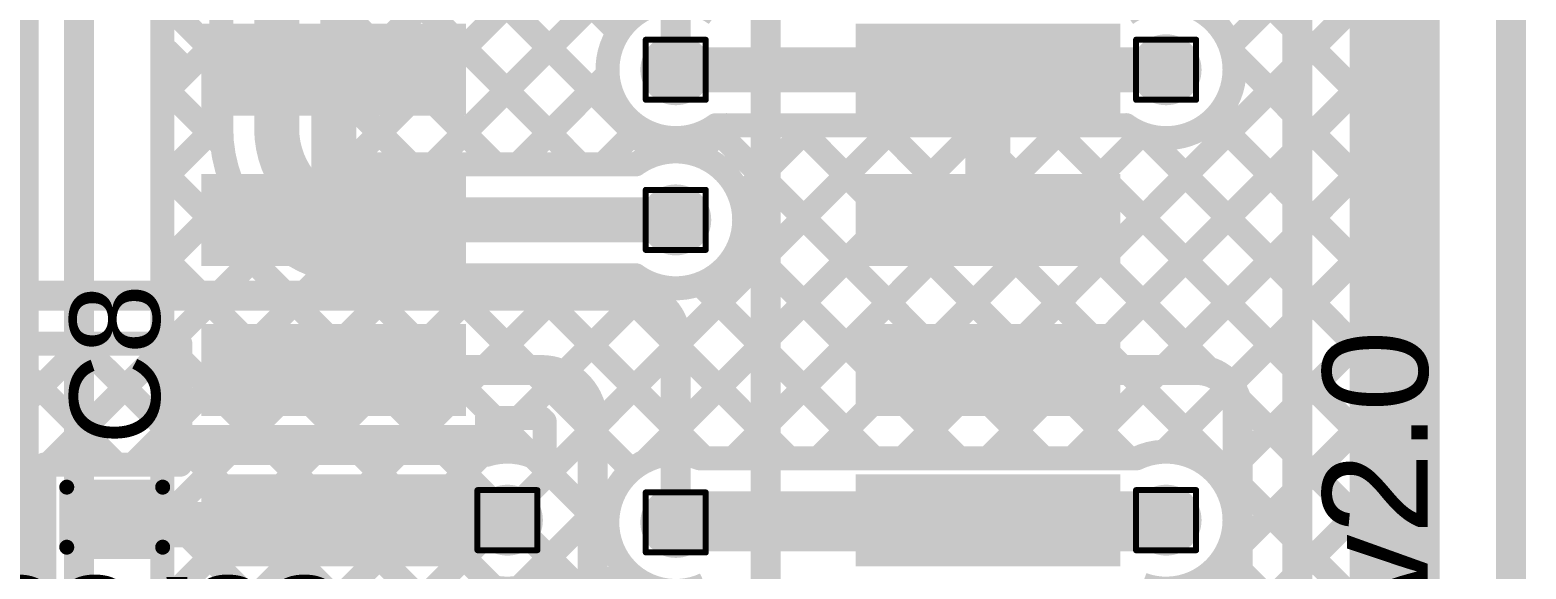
# Model space of a CAD drawing. Header units: inches. Extents: x -17 to 443, y -40 to 218.
# Drawn here: x 104.4 to 117.06, y 146.48 to 151.04 of the extents above; entities that cross this region are included whole.
import ezdxf

# ---------------------------------------------------------------- set-up
doc = ezdxf.new("R2010")
doc.units = ezdxf.units.IN
for name, color, linetype in [('Board Outline', 216, 'Continuous'), ('Bottom Layer', 5, 'Continuous'), ('Drill Drawing', 1, 'Continuous'), ('Fabrication', 76, 'Continuous'), ('Top Layer', 1, 'Continuous'), ('Top Overlay', 2, 'Continuous'), ('Top Paste', 8, 'Continuous'), ('Top Solder', 216, 'Continuous'), ('Via Holes', 16, 'Continuous')]:
    doc.layers.add(name, color=color, linetype=linetype)
doc.styles.add('Arial', font='', dxfattribs={"height": 0.2})
doc.styles.get('Arial').set_extended_font_data('Arial')

# ---------------------------------------------------------------- blocks, each defined once
blk = doc.blocks.new('14_SO_27')
at = {"layer": 'Top Layer'}
for points in [[(-1.75, 4.097), (-1.75, 3.523), (-3.788, 3.523), (-3.788, 4.097)], [(3.788, 4.097), (3.788, 3.523), (1.75, 3.523), (1.75, 4.097)], [(-1.75, 2.827), (-1.75, 2.253), (-3.788, 2.253), (-3.788, 2.827)], [(3.788, 2.827), (3.788, 2.253), (1.75, 2.253), (1.75, 2.827)], [(-1.75, 1.557), (-1.75, 0.983), (-3.788, 0.983), (-3.788, 1.557)], [(3.788, 1.557), (3.788, 0.983), (1.75, 0.983), (1.75, 1.557)], [(-1.75, 0.287), (-1.75, -0.287), (-3.788, -0.287), (-3.788, 0.287)], [(3.788, 0.287), (3.788, -0.287), (1.75, -0.287), (1.75, 0.287)], [(-1.75, -0.983), (-1.75, -1.557), (-3.788, -1.557), (-3.788, -0.983)], [(3.788, -0.983), (3.788, -1.557), (1.75, -1.557), (1.75, -0.983)], [(-1.75, -2.253), (-1.75, -2.827), (-3.788, -2.827), (-3.788, -2.253)], [(3.788, -2.253), (3.788, -2.827), (1.75, -2.827), (1.75, -2.253)], [(-1.75, -3.523), (-1.75, -4.097), (-3.788, -4.097), (-3.788, -3.523)], [(3.788, -3.523), (3.788, -4.097), (1.75, -4.097), (1.75, -3.523)]]:
    blk.add_hatch(color=1, dxfattribs=at).paths.add_polyline_path(points)
at = {"layer": 'Top Paste'}
for points in [[(-1.75, 4.097), (-1.75, 3.523), (-3.788, 3.523), (-3.788, 4.097)], [(3.788, 4.097), (3.788, 3.523), (1.75, 3.523), (1.75, 4.097)], [(-1.75, 2.827), (-1.75, 2.253), (-3.788, 2.253), (-3.788, 2.827)], [(3.788, 2.827), (3.788, 2.253), (1.75, 2.253), (1.75, 2.827)], [(-1.75, 1.557), (-1.75, 0.983), (-3.788, 0.983), (-3.788, 1.557)], [(3.788, 1.557), (3.788, 0.983), (1.75, 0.983), (1.75, 1.557)], [(-1.75, 0.287), (-1.75, -0.287), (-3.788, -0.287), (-3.788, 0.287)], [(3.788, 0.287), (3.788, -0.287), (1.75, -0.287), (1.75, 0.287)], [(-1.75, -0.983), (-1.75, -1.557), (-3.788, -1.557), (-3.788, -0.983)], [(3.788, -0.983), (3.788, -1.557), (1.75, -1.557), (1.75, -0.983)], [(-1.75, -2.253), (-1.75, -2.827), (-3.788, -2.827), (-3.788, -2.253)], [(3.788, -2.253), (3.788, -2.827), (1.75, -2.827), (1.75, -2.253)], [(-1.75, -3.523), (-1.75, -4.097), (-3.788, -4.097), (-3.788, -3.523)], [(3.788, -3.523), (3.788, -4.097), (1.75, -4.097), (1.75, -3.523)]]:
    blk.add_hatch(color=8, dxfattribs=at).paths.add_polyline_path(points)
at = {"layer": 'Top Solder'}
for points in [[(-1.649, 4.199), (-1.649, 3.421), (-3.89, 3.421), (-3.89, 4.199)], [(3.89, 4.199), (3.89, 3.421), (1.649, 3.421), (1.649, 4.199)], [(-1.649, 2.929), (-1.649, 2.151), (-3.89, 2.151), (-3.89, 2.929)], [(3.89, 2.929), (3.89, 2.151), (1.649, 2.151), (1.649, 2.929)], [(-1.649, 1.659), (-1.649, 0.881), (-3.89, 0.881), (-3.89, 1.659)], [(3.89, 1.659), (3.89, 0.881), (1.649, 0.881), (1.649, 1.659)], [(-1.649, 0.389), (-1.649, -0.389), (-3.89, -0.389), (-3.89, 0.389)], [(3.89, 0.389), (3.89, -0.389), (1.649, -0.389), (1.649, 0.389)], [(-1.649, -0.881), (-1.649, -1.659), (-3.89, -1.659), (-3.89, -0.881)], [(3.89, -0.881), (3.89, -1.659), (1.649, -1.659), (1.649, -0.881)], [(-1.649, -2.151), (-1.649, -2.929), (-3.89, -2.929), (-3.89, -2.151)], [(3.89, -2.151), (3.89, -2.929), (1.649, -2.929), (1.649, -2.151)], [(-1.649, -3.421), (-1.649, -4.199), (-3.89, -4.199), (-3.89, -3.421)], [(3.89, -3.421), (3.89, -4.199), (1.649, -4.199), (1.649, -3.421)]]:
    blk.add_hatch(color=216, dxfattribs=at).paths.add_polyline_path(points)
at = {"layer": 'Top Overlay'}
for points in [[(-1.521, 4.401, 0.152, 0.152, 0), (1.521, 4.401, 0.152, 0.152, 0)], [(-4.166, 3.962, 0.2, 0.2, 0), (-4.039, 3.835, 0.2, 0.2, 0)], [(-4.166, 3.708, 0.2, 0.2, 0), (-4.166, 3.962, 0.2, 0.2, 0)], [(-4.166, 3.708, 0.2, 0.2, 0), (-4.039, 3.835, 0.2, 0.2, 0)], [(-1.521, -4.401, 0.152, 0.152, 0), (1.521, -4.401, 0.152, 0.152, 0)]]:
    blk.add_lwpolyline(points, format="xyseb", dxfattribs=at)
for points in [[(-1.559, 4.401, 0.0762, 0.0762, 1), (-1.483, 4.401, 0.0762, 0.0762, 1)], [(1.483, 4.401, 0.0762, 0.0762, 1), (1.56, 4.401, 0.0762, 0.0762, 1)], [(-4.216, 3.962, 0.1, 0.1, 1), (-4.116, 3.962, 0.1, 0.1, 1)], [(-4.216, 3.962, 0.1, 0.1, 1), (-4.116, 3.962, 0.1, 0.1, 1)], [(-4.089, 3.835, 0.1, 0.1, 1), (-3.989, 3.835, 0.1, 0.1, 1)], [(-4.089, 3.835, 0.1, 0.1, 1), (-3.989, 3.835, 0.1, 0.1, 1)], [(-4.216, 3.708, 0.1, 0.1, 1), (-4.116, 3.708, 0.1, 0.1, 1)], [(-4.216, 3.708, 0.1, 0.1, 1), (-4.116, 3.708, 0.1, 0.1, 1)], [(-1.559, -4.401, 0.0762, 0.0762, 1), (-1.483, -4.401, 0.0762, 0.0762, 1)], [(1.483, -4.401, 0.0762, 0.0762, 1), (1.56, -4.401, 0.0762, 0.0762, 1)]]:
    blk.add_lwpolyline(points, format="xyseb", close=True, dxfattribs=at)
blk = doc.blocks.new('C___0402_256')
at = {"layer": 'Top Layer'}
for points in [[(-0.699, -0.318), (-0.699, 0.317), (-0.241, 0.317), (-0.241, -0.318)], [(0.241, -0.318), (0.241, 0.317), (0.699, 0.317), (0.699, -0.318)]]:
    blk.add_hatch(color=1, dxfattribs=at).paths.add_polyline_path(points)
at = {"layer": 'Top Paste'}
for points in [[(-0.699, -0.318), (-0.699, 0.317), (-0.241, 0.317), (-0.241, -0.318)], [(0.241, -0.318), (0.241, 0.317), (0.699, 0.317), (0.699, -0.318)]]:
    blk.add_hatch(color=8, dxfattribs=at).paths.add_polyline_path(points)
at = {"layer": 'Top Solder'}
for points in [[(-0.758, -0.377), (-0.758, 0.377), (-0.181, 0.377), (-0.181, -0.377)], [(0.181, -0.377), (0.181, 0.377), (0.758, 0.377), (0.758, -0.377)]]:
    blk.add_hatch(color=216, dxfattribs=at).paths.add_polyline_path(points)
at = {"layer": 'Top Overlay'}
for points in [[(-0.279, 0.406, 0.127, 0.127, 0), (-0.787, 0.406, 0.127, 0.127, 0)], [(-0.787, -0.406, 0.127, 0.127, 0), (-0.787, 0.406, 0.127, 0.127, 0)], [(0.787, 0.406, 0.127, 0.127, 0), (0.279, 0.406, 0.127, 0.127, 0)], [(0.787, -0.406, 0.127, 0.127, 0), (0.787, 0.406, 0.127, 0.127, 0)], [(-0.279, -0.406, 0.127, 0.127, 0), (-0.787, -0.406, 0.127, 0.127, 0)], [(0.279, -0.406, 0.127, 0.127, 0), (0.787, -0.406, 0.127, 0.127, 0)]]:
    blk.add_lwpolyline(points, format="xyseb", dxfattribs=at)
for points in [[(-0.819, 0.406, 0.0635, 0.0635, 1), (-0.756, 0.406, 0.0635, 0.0635, 1)], [(-0.819, 0.406, 0.0635, 0.0635, 1), (-0.756, 0.406, 0.0635, 0.0635, 1)], [(-0.311, 0.406, 0.0635, 0.0635, 1), (-0.248, 0.406, 0.0635, 0.0635, 1)], [(0.248, 0.406, 0.0635, 0.0635, 1), (0.311, 0.406, 0.0635, 0.0635, 1)], [(0.756, 0.406, 0.0635, 0.0635, 1), (0.819, 0.406, 0.0635, 0.0635, 1)], [(0.756, 0.406, 0.0635, 0.0635, 1), (0.819, 0.406, 0.0635, 0.0635, 1)], [(-0.819, -0.406, 0.0635, 0.0635, 1), (-0.756, -0.406, 0.0635, 0.0635, 1)], [(-0.819, -0.406, 0.0635, 0.0635, 1), (-0.756, -0.406, 0.0635, 0.0635, 1)], [(-0.311, -0.406, 0.0635, 0.0635, 1), (-0.248, -0.406, 0.0635, 0.0635, 1)], [(0.248, -0.406, 0.0635, 0.0635, 1), (0.311, -0.406, 0.0635, 0.0635, 1)], [(0.756, -0.406, 0.0635, 0.0635, 1), (0.819, -0.406, 0.0635, 0.0635, 1)], [(0.756, -0.406, 0.0635, 0.0635, 1), (0.819, -0.406, 0.0635, 0.0635, 1)]]:
    blk.add_lwpolyline(points, format="xyseb", close=True, dxfattribs=at)

msp = doc.modelspace()

# ---------------------------------------------------------------- hatches: boundary and pattern name
at = {"layer": 'Bottom Layer'}
h = msp.add_hatch(color=5, dxfattribs=at)
edge = h.paths.add_edge_path()
edge.add_arc((109.865, 150.699), 0.3, 0, 360)
h = msp.add_hatch(color=5, dxfattribs=at)
edge = h.paths.add_edge_path()
edge.add_arc((114.016, 150.699), 0.3, 0, 360)
h = msp.add_hatch(color=5, dxfattribs=at)
edge = h.paths.add_edge_path()
edge.add_arc((109.865, 149.429), 0.3, 0, 360)
h = msp.add_hatch(color=5, dxfattribs=at)
edge = h.paths.add_edge_path()
edge.add_arc((108.44, 146.889), 0.3, 0, 360)
h = msp.add_hatch(color=5, dxfattribs=at)
edge = h.paths.add_edge_path()
edge.add_arc((114.016, 146.889), 0.3, 0, 360)
h = msp.add_hatch(color=5, dxfattribs=at)
edge = h.paths.add_edge_path()
edge.add_arc((109.865, 146.87), 0.3, 0, 360)
at = {"layer": 'Top Layer'}
h = msp.add_hatch(color=1, dxfattribs=at)
edge = h.paths.add_edge_path()
edge.add_arc((109.865, 150.699), 0.3, 0, 360)
h = msp.add_hatch(color=1, dxfattribs=at)
edge = h.paths.add_edge_path()
edge.add_arc((114.016, 150.699), 0.3, 0, 360)
h = msp.add_hatch(color=1, dxfattribs=at)
edge = h.paths.add_edge_path()
edge.add_arc((109.865, 149.429), 0.3, 0, 360)
h = msp.add_hatch(color=1, dxfattribs=at)
edge = h.paths.add_edge_path()
edge.add_arc((108.44, 146.889), 0.3, 0, 360)
h = msp.add_hatch(color=1, dxfattribs=at)
edge = h.paths.add_edge_path()
edge.add_arc((114.016, 146.889), 0.3, 0, 360)
h = msp.add_hatch(color=1, dxfattribs=at)
edge = h.paths.add_edge_path()
edge.add_arc((109.865, 146.87), 0.3, 0, 360)
at = {"layer": 'Via Holes'}
h = msp.add_hatch(color=7, dxfattribs=at)
edge = h.paths.add_edge_path()
edge.add_arc((109.865, 150.699), 0.15, 0, 360)
h = msp.add_hatch(color=7, dxfattribs=at)
edge = h.paths.add_edge_path()
edge.add_arc((114.016, 150.699), 0.15, 0, 360)
h = msp.add_hatch(color=7, dxfattribs=at)
edge = h.paths.add_edge_path()
edge.add_arc((109.865, 149.429), 0.15, 0, 360)
h = msp.add_hatch(color=7, dxfattribs=at)
edge = h.paths.add_edge_path()
edge.add_arc((108.44, 146.889), 0.15, 0, 360)
h = msp.add_hatch(color=7, dxfattribs=at)
edge = h.paths.add_edge_path()
edge.add_arc((109.865, 146.87), 0.15, 0, 360)
h = msp.add_hatch(color=7, dxfattribs=at)
edge = h.paths.add_edge_path()
edge.add_arc((114.016, 146.889), 0.15, 0, 360)

# ---------------------------------------------------------------- linework, layer by layer
at = {"layer": 'Board Outline'}
msp.add_lwpolyline([(116.936, 139.403, 0.127, 0.127, 0), (116.936, 159.316, 0.127, 0.127, 0)], format="xyseb", dxfattribs=at)
at = {"layer": 'Bottom Layer'}
for points in [[(101.352, 165.508, 0.203, 0.203, 0), (116.192, 150.667, 0.203, 0.203, 0)], [(100.755, 165.386, 0.203, 0.203, 0), (116.192, 149.949, 0.203, 0.203, 0)], [(106.956, 150.484, 0.203, 0.203, 0), (116.157, 159.684, 0.203, 0.203, 0)], [(116.192, 159.316, 0.203, 0.203, 0), (116.192, 139.385, 0.203, 0.203, 0)], [(116.192, 159.316, 0.203, 0.203, 0), (116.192, 139.385, 0.203, 0.203, 0)], [(105.519, 159.054, 0.203, 0.203, 0), (105.519, 139.272, 0.203, 0.203, 0)], [(107.123, 149.932, 0.203, 0.203, 0), (116.192, 159.001, 0.203, 0.203, 0)], [(104.344, 139.564, 0.254, 0.254, 0), (104.344, 158.761, 0.254, 0.254, 0)], [(104.812, 139.665, 0.254, 0.254, 0), (104.812, 158.66, 0.254, 0.254, 0)], [(107.809, 149.899, 0.203, 0.203, 0), (116.192, 158.283, 0.203, 0.203, 0)], [(106.486, 150.202, 0.381, 0.381, 0), (106.486, 153.392, 0.381, 0.381, 0)], [(107.063, 153.331, 0.203, 0.203, 0), (109.379, 151.015, 0.203, 0.203, 0)], [(106.017, 150.202, 0.203, 0.203, 0), (106.017, 153.053, 0.203, 0.203, 0)], [(106.956, 150.202, 0.203, 0.203, 0), (106.956, 153.053, 0.203, 0.203, 0)], [(106.956, 152.719, 0.203, 0.203, 0), (109.693, 149.983, 0.203, 0.203, 0)], [(114.559, 150.902, 0.203, 0.203, 0), (116.192, 152.535, 0.203, 0.203, 0)], [(106.956, 152, 0.203, 0.203, 0), (109.057, 149.899, 0.203, 0.203, 0)], [(111.788, 147.413, 0.203, 0.203, 0), (116.192, 151.817, 0.203, 0.203, 0)], [(105.519, 151.283, 0.203, 0.203, 0), (106.017, 150.785, 0.203, 0.203, 0)], [(106.956, 151.282, 0.203, 0.203, 0), (108.339, 149.899, 0.203, 0.203, 0)], [(110.204, 150.23, 0.203, 0.203, -1.954384), (110.204, 151.169, 0.203, 0.203, 0)], [(113.677, 151.169, 0.203, 0.203, -0.611631), (114.595, 150.699, 0.203, 0.203, 0)], [(112.507, 147.413, 0.203, 0.203, 0), (116.192, 151.099, 0.203, 0.203, 0)], [(105.519, 150.483, 0.203, 0.203, 0), (106.017, 150.981, 0.203, 0.203, 0)], [(109.865, 150.699, 0.381, 0.381, 0), (114.016, 150.699, 0.381, 0.381, 0)], [(114.577, 150.846, 0.203, 0.203, 0), (116.192, 149.231, 0.203, 0.203, 0)], [(108.527, 149.899, 0.203, 0.203, 0), (109.287, 150.659, 0.203, 0.203, 0)], [(114.595, 150.699, 0.203, 0.203, -0.611631), (113.677, 150.23, 0.203, 0.203, 0)], [(105.519, 150.564, 0.203, 0.203, 0), (106.025, 150.058, 0.203, 0.203, 0)], [(106.956, 150.564, 0.203, 0.203, 0), (107.621, 149.899, 0.203, 0.203, 0)], [(113.225, 147.413, 0.203, 0.203, 0), (116.192, 150.38, 0.203, 0.203, 0)], [(105.519, 149.765, 0.203, 0.203, 0), (106.017, 150.263, 0.203, 0.203, 0)], [(107.259, 149.429, 0.381, 0.381, -0.414214), (106.486, 150.202, 0.381, 0.381, 0)], [(114.42, 150.284, 0.203, 0.203, 0), (116.192, 148.512, 0.203, 0.203, 0)], [(105.519, 144.017, 0.203, 0.203, 0), (111.731, 150.23, 0.203, 0.203, 0)], [(107.259, 148.96, 0.203, 0.203, -0.414214), (106.017, 150.202, 0.203, 0.203, 0)], [(107.259, 149.899, 0.203, 0.203, -0.414214), (106.956, 150.202, 0.203, 0.203, 0)], [(109.246, 149.899, 0.203, 0.203, 0), (109.556, 150.209, 0.203, 0.203, 0)], [(109.61, 147.39, 0.203, 0.203, 0), (112.449, 150.23, 0.203, 0.203, 0)], [(110.045, 149.98, 0.203, 0.203, 0), (110.294, 150.23, 0.203, 0.203, 0)], [(110.18, 150.213, 0.203, 0.203, 0), (112.981, 147.413, 0.203, 0.203, 0)], [(110.204, 150.23, 0.203, 0.203, 0), (113.677, 150.23, 0.203, 0.203, 0)], [(110.351, 147.413, 0.203, 0.203, 0), (113.168, 150.23, 0.203, 0.203, 0)], [(110.41, 149.627, 0.203, 0.203, 0), (111.013, 150.23, 0.203, 0.203, 0)], [(110.882, 150.23, 0.203, 0.203, 0), (113.699, 147.413, 0.203, 0.203, 0)], [(111.07, 147.413, 0.203, 0.203, 0), (113.813, 150.157, 0.203, 0.203, 0)], [(111.601, 150.23, 0.203, 0.203, 0), (116.192, 145.638, 0.203, 0.203, 0)], [(112.319, 150.23, 0.203, 0.203, 0), (116.192, 146.357, 0.203, 0.203, 0)], [(113.038, 150.23, 0.203, 0.203, 0), (116.192, 147.075, 0.203, 0.203, 0)], [(113.838, 150.148, 0.203, 0.203, 0), (116.192, 147.794, 0.203, 0.203, 0)], [(109.526, 149.899, 0.203, 0.203, -0.611631), (110.444, 149.429, 0.203, 0.203, 0)], [(107.259, 149.899, 0.203, 0.203, 0), (109.526, 149.899, 0.203, 0.203, 0)], [(105.519, 149.846, 0.203, 0.203, 0), (109.275, 146.089, 0.203, 0.203, 0)], [(105.519, 149.046, 0.203, 0.203, 0), (106.138, 149.666, 0.203, 0.203, 0)], [(113.999, 147.469, 0.203, 0.203, 0), (116.192, 149.662, 0.203, 0.203, 0)], [(107.259, 149.429, 0.381, 0.381, 0), (109.865, 149.429, 0.381, 0.381, 0)], [(110.444, 149.429, 0.203, 0.203, -0.611631), (109.526, 148.96, 0.203, 0.203, 0)], [(105.519, 148.328, 0.203, 0.203, 0), (106.45, 149.259, 0.203, 0.203, 0)], [(110.418, 149.257, 0.203, 0.203, 0), (112.262, 147.413, 0.203, 0.203, 0)], [(105.519, 149.128, 0.203, 0.203, 0), (108.448, 146.198, 0.203, 0.203, 0)], [(105.519, 147.609, 0.203, 0.203, 0), (106.917, 149.008, 0.203, 0.203, 0)], [(105.519, 145.454, 0.203, 0.203, 0), (109.024, 148.96, 0.203, 0.203, 0)], [(105.519, 146.173, 0.203, 0.203, 0), (108.306, 148.96, 0.203, 0.203, 0)], [(105.519, 146.891, 0.203, 0.203, 0), (107.587, 148.96, 0.203, 0.203, 0)], [(105.519, 144.736, 0.203, 0.203, 0), (109.668, 148.885, 0.203, 0.203, 0)], [(107.115, 148.968, 0.203, 0.203, 0), (109.29, 146.793, 0.203, 0.203, 0)], [(107.259, 148.96, 0.203, 0.203, 0), (109.526, 148.96, 0.203, 0.203, 0)], [(107.842, 148.96, 0.203, 0.203, 0), (109.49, 147.312, 0.203, 0.203, 0)], [(108.56, 148.96, 0.203, 0.203, 0), (110.107, 147.413, 0.203, 0.203, 0)], [(109.279, 148.96, 0.203, 0.203, 0), (110.825, 147.413, 0.203, 0.203, 0)], [(110.069, 148.887, 0.203, 0.203, 0), (111.544, 147.413, 0.203, 0.203, 0)], [(114.482, 147.233, 0.203, 0.203, 0), (116.192, 148.943, 0.203, 0.203, 0)], [(105.519, 148.409, 0.203, 0.203, 0), (107.992, 145.936, 0.203, 0.203, 0)], [(109.009, 141.042, 0.203, 0.203, 0), (116.192, 148.225, 0.203, 0.203, 0)], [(105.519, 147.691, 0.203, 0.203, 0), (115.261, 137.949, 0.203, 0.203, 0)], [(109.466, 140.781, 0.203, 0.203, 0), (116.192, 147.506, 0.203, 0.203, 0)], [(113.768, 147.413, 0.203, 0.203, -0.550618), (114.595, 146.889, 0.203, 0.203, 0)], [(110.113, 146.346, 0.203, 0.203, -1.506724), (110.066, 147.413, 0.203, 0.203, 0)], [(110.066, 147.413, 0.203, 0.203, 0), (113.768, 147.413, 0.203, 0.203, 0)], [(108.415, 146.195, 0.203, 0.203, 0), (109.344, 147.124, 0.203, 0.203, 0)], [(105.519, 146.972, 0.203, 0.203, 0), (114.678, 137.813, 0.203, 0.203, 0)], [(109.874, 146.88, 0.508, 0.508, 0), (114.006, 146.88, 0.508, 0.508, 0)], [(109.865, 146.87, 0.305, 0.305, 0), (109.874, 146.88, 0.305, 0.305, 0)], [(114.595, 146.889, 0.203, 0.203, -0.522569), (113.814, 146.346, 0.203, 0.203, 0)], [(114.006, 146.88, 0.305, 0.305, 0), (114.016, 146.889, 0.305, 0.305, 0)], [(110.185, 140.781, 0.203, 0.203, 0), (116.192, 146.788, 0.203, 0.203, 0)], [(114.516, 146.596, 0.203, 0.203, 0), (116.192, 144.92, 0.203, 0.203, 0)], [(109.028, 146.089, 0.203, 0.203, 0), (109.428, 146.489, 0.203, 0.203, 0)]]:
    msp.add_lwpolyline(points, format="xyseb", dxfattribs=at)
for points in [[(109.328, 151.015, 0.102, 0.102, 1), (109.43, 151.015, 0.102, 0.102, 1)], [(116.141, 151.099, 0.102, 0.102, 1), (116.243, 151.099, 0.102, 0.102, 1)], [(105.966, 150.981, 0.102, 0.102, 1), (106.067, 150.981, 0.102, 0.102, 1)], [(114.508, 150.902, 0.102, 0.102, 1), (114.61, 150.902, 0.102, 0.102, 1)], [(105.966, 150.785, 0.102, 0.102, 1), (106.067, 150.785, 0.102, 0.102, 1)], [(109.769, 150.699, 0.191, 0.191, 1), (109.96, 150.699, 0.191, 0.191, 1)], [(113.921, 150.699, 0.191, 0.191, 1), (114.111, 150.699, 0.191, 0.191, 1)], [(114.526, 150.846, 0.102, 0.102, 1), (114.627, 150.846, 0.102, 0.102, 1)], [(109.236, 150.659, 0.102, 0.102, 1), (109.338, 150.659, 0.102, 0.102, 1)], [(114.545, 150.699, 0.102, 0.102, 1), (114.646, 150.699, 0.102, 0.102, 1)], [(114.545, 150.699, 0.102, 0.102, 1), (114.646, 150.699, 0.102, 0.102, 1)], [(116.141, 150.667, 0.102, 0.102, 1), (116.243, 150.667, 0.102, 0.102, 1)], [(105.468, 150.564, 0.102, 0.102, 1), (105.57, 150.564, 0.102, 0.102, 1)], [(106.906, 150.564, 0.102, 0.102, 1), (107.007, 150.564, 0.102, 0.102, 1)], [(105.468, 150.483, 0.102, 0.102, 1), (105.57, 150.483, 0.102, 0.102, 1)], [(106.906, 150.484, 0.102, 0.102, 1), (107.007, 150.484, 0.102, 0.102, 1)], [(116.141, 150.38, 0.102, 0.102, 1), (116.243, 150.38, 0.102, 0.102, 1)], [(105.966, 150.263, 0.102, 0.102, 1), (106.067, 150.263, 0.102, 0.102, 1)], [(106.391, 150.202, 0.191, 0.191, 1), (106.582, 150.202, 0.191, 0.191, 1)], [(106.391, 150.202, 0.191, 0.191, 1), (106.582, 150.202, 0.191, 0.191, 1)], [(114.369, 150.284, 0.102, 0.102, 1), (114.471, 150.284, 0.102, 0.102, 1)], [(105.966, 150.202, 0.102, 0.102, 1), (106.067, 150.202, 0.102, 0.102, 1)], [(105.966, 150.202, 0.102, 0.102, 1), (106.067, 150.202, 0.102, 0.102, 1)], [(106.906, 150.202, 0.102, 0.102, 1), (107.007, 150.202, 0.102, 0.102, 1)], [(106.906, 150.202, 0.102, 0.102, 1), (107.007, 150.202, 0.102, 0.102, 1)], [(109.505, 150.209, 0.102, 0.102, 1), (109.606, 150.209, 0.102, 0.102, 1)], [(110.129, 150.213, 0.102, 0.102, 1), (110.231, 150.213, 0.102, 0.102, 1)], [(110.153, 150.23, 0.102, 0.102, 1), (110.254, 150.23, 0.102, 0.102, 1)], [(110.153, 150.23, 0.102, 0.102, 1), (110.254, 150.23, 0.102, 0.102, 1)], [(110.243, 150.23, 0.102, 0.102, 1), (110.345, 150.23, 0.102, 0.102, 1)], [(110.832, 150.23, 0.102, 0.102, 1), (110.933, 150.23, 0.102, 0.102, 1)], [(110.962, 150.23, 0.102, 0.102, 1), (111.063, 150.23, 0.102, 0.102, 1)], [(111.55, 150.23, 0.102, 0.102, 1), (111.652, 150.23, 0.102, 0.102, 1)], [(111.68, 150.23, 0.102, 0.102, 1), (111.782, 150.23, 0.102, 0.102, 1)], [(112.269, 150.23, 0.102, 0.102, 1), (112.37, 150.23, 0.102, 0.102, 1)], [(112.399, 150.23, 0.102, 0.102, 1), (112.5, 150.23, 0.102, 0.102, 1)], [(112.987, 150.23, 0.102, 0.102, 1), (113.089, 150.23, 0.102, 0.102, 1)], [(113.117, 150.23, 0.102, 0.102, 1), (113.219, 150.23, 0.102, 0.102, 1)], [(113.626, 150.23, 0.102, 0.102, 1), (113.728, 150.23, 0.102, 0.102, 1)], [(113.626, 150.23, 0.102, 0.102, 1), (113.728, 150.23, 0.102, 0.102, 1)], [(113.763, 150.157, 0.102, 0.102, 1), (113.864, 150.157, 0.102, 0.102, 1)], [(113.787, 150.148, 0.102, 0.102, 1), (113.888, 150.148, 0.102, 0.102, 1)], [(105.974, 150.058, 0.102, 0.102, 1), (106.076, 150.058, 0.102, 0.102, 1)], [(107.072, 149.932, 0.102, 0.102, 1), (107.174, 149.932, 0.102, 0.102, 1)], [(107.209, 149.899, 0.102, 0.102, 1), (107.31, 149.899, 0.102, 0.102, 1)], [(107.209, 149.899, 0.102, 0.102, 1), (107.31, 149.899, 0.102, 0.102, 1)], [(107.57, 149.899, 0.102, 0.102, 1), (107.671, 149.899, 0.102, 0.102, 1)], [(107.758, 149.899, 0.102, 0.102, 1), (107.859, 149.899, 0.102, 0.102, 1)], [(108.288, 149.899, 0.102, 0.102, 1), (108.39, 149.899, 0.102, 0.102, 1)], [(108.476, 149.899, 0.102, 0.102, 1), (108.578, 149.899, 0.102, 0.102, 1)], [(109.007, 149.899, 0.102, 0.102, 1), (109.108, 149.899, 0.102, 0.102, 1)], [(109.195, 149.899, 0.102, 0.102, 1), (109.296, 149.899, 0.102, 0.102, 1)], [(109.475, 149.899, 0.102, 0.102, 1), (109.577, 149.899, 0.102, 0.102, 1)], [(109.475, 149.899, 0.102, 0.102, 1), (109.577, 149.899, 0.102, 0.102, 1)], [(109.642, 149.983, 0.102, 0.102, 1), (109.743, 149.983, 0.102, 0.102, 1)], [(109.994, 149.98, 0.102, 0.102, 1), (110.096, 149.98, 0.102, 0.102, 1)], [(116.141, 149.949, 0.102, 0.102, 1), (116.243, 149.949, 0.102, 0.102, 1)], [(105.468, 149.846, 0.102, 0.102, 1), (105.57, 149.846, 0.102, 0.102, 1)], [(105.468, 149.765, 0.102, 0.102, 1), (105.57, 149.765, 0.102, 0.102, 1)], [(106.088, 149.666, 0.102, 0.102, 1), (106.189, 149.666, 0.102, 0.102, 1)], [(110.359, 149.627, 0.102, 0.102, 1), (110.46, 149.627, 0.102, 0.102, 1)], [(116.141, 149.662, 0.102, 0.102, 1), (116.243, 149.662, 0.102, 0.102, 1)], [(107.164, 149.429, 0.191, 0.191, 1), (107.355, 149.429, 0.191, 0.191, 1)], [(107.164, 149.429, 0.191, 0.191, 1), (107.355, 149.429, 0.191, 0.191, 1)], [(109.769, 149.429, 0.191, 0.191, 1), (109.96, 149.429, 0.191, 0.191, 1)], [(110.393, 149.429, 0.102, 0.102, 1), (110.495, 149.429, 0.102, 0.102, 1)], [(110.393, 149.429, 0.102, 0.102, 1), (110.495, 149.429, 0.102, 0.102, 1)], [(106.399, 149.259, 0.102, 0.102, 1), (106.501, 149.259, 0.102, 0.102, 1)], [(110.367, 149.257, 0.102, 0.102, 1), (110.469, 149.257, 0.102, 0.102, 1)], [(105.468, 149.128, 0.102, 0.102, 1), (105.57, 149.128, 0.102, 0.102, 1)], [(116.141, 149.231, 0.102, 0.102, 1), (116.243, 149.231, 0.102, 0.102, 1)], [(105.468, 149.046, 0.102, 0.102, 1), (105.57, 149.046, 0.102, 0.102, 1)], [(106.866, 149.008, 0.102, 0.102, 1), (106.968, 149.008, 0.102, 0.102, 1)], [(107.064, 148.968, 0.102, 0.102, 1), (107.166, 148.968, 0.102, 0.102, 1)], [(107.209, 148.96, 0.102, 0.102, 1), (107.31, 148.96, 0.102, 0.102, 1)], [(107.209, 148.96, 0.102, 0.102, 1), (107.31, 148.96, 0.102, 0.102, 1)], [(107.537, 148.96, 0.102, 0.102, 1), (107.638, 148.96, 0.102, 0.102, 1)], [(107.791, 148.96, 0.102, 0.102, 1), (107.893, 148.96, 0.102, 0.102, 1)], [(108.255, 148.96, 0.102, 0.102, 1), (108.357, 148.96, 0.102, 0.102, 1)], [(108.51, 148.96, 0.102, 0.102, 1), (108.611, 148.96, 0.102, 0.102, 1)], [(108.973, 148.96, 0.102, 0.102, 1), (109.075, 148.96, 0.102, 0.102, 1)], [(109.228, 148.96, 0.102, 0.102, 1), (109.33, 148.96, 0.102, 0.102, 1)], [(109.475, 148.96, 0.102, 0.102, 1), (109.577, 148.96, 0.102, 0.102, 1)], [(109.475, 148.96, 0.102, 0.102, 1), (109.577, 148.96, 0.102, 0.102, 1)], [(109.617, 148.885, 0.102, 0.102, 1), (109.718, 148.885, 0.102, 0.102, 1)], [(110.019, 148.887, 0.102, 0.102, 1), (110.12, 148.887, 0.102, 0.102, 1)], [(116.141, 148.943, 0.102, 0.102, 1), (116.243, 148.943, 0.102, 0.102, 1)], [(116.141, 148.512, 0.102, 0.102, 1), (116.243, 148.512, 0.102, 0.102, 1)], [(105.468, 148.409, 0.102, 0.102, 1), (105.57, 148.409, 0.102, 0.102, 1)], [(105.468, 148.328, 0.102, 0.102, 1), (105.57, 148.328, 0.102, 0.102, 1)], [(116.141, 148.225, 0.102, 0.102, 1), (116.243, 148.225, 0.102, 0.102, 1)], [(116.141, 147.794, 0.102, 0.102, 1), (116.243, 147.794, 0.102, 0.102, 1)], [(105.468, 147.691, 0.102, 0.102, 1), (105.57, 147.691, 0.102, 0.102, 1)], [(105.468, 147.609, 0.102, 0.102, 1), (105.57, 147.609, 0.102, 0.102, 1)], [(113.948, 147.469, 0.102, 0.102, 1), (114.05, 147.469, 0.102, 0.102, 1)], [(116.141, 147.506, 0.102, 0.102, 1), (116.243, 147.506, 0.102, 0.102, 1)], [(109.559, 147.39, 0.102, 0.102, 1), (109.661, 147.39, 0.102, 0.102, 1)], [(110.015, 147.413, 0.102, 0.102, 1), (110.117, 147.413, 0.102, 0.102, 1)], [(110.015, 147.413, 0.102, 0.102, 1), (110.117, 147.413, 0.102, 0.102, 1)], [(110.056, 147.413, 0.102, 0.102, 1), (110.158, 147.413, 0.102, 0.102, 1)], [(110.301, 147.413, 0.102, 0.102, 1), (110.402, 147.413, 0.102, 0.102, 1)], [(110.775, 147.413, 0.102, 0.102, 1), (110.876, 147.413, 0.102, 0.102, 1)], [(111.019, 147.413, 0.102, 0.102, 1), (111.121, 147.413, 0.102, 0.102, 1)], [(111.493, 147.413, 0.102, 0.102, 1), (111.595, 147.413, 0.102, 0.102, 1)], [(111.737, 147.413, 0.102, 0.102, 1), (111.839, 147.413, 0.102, 0.102, 1)], [(112.211, 147.413, 0.102, 0.102, 1), (112.313, 147.413, 0.102, 0.102, 1)], [(112.456, 147.413, 0.102, 0.102, 1), (112.557, 147.413, 0.102, 0.102, 1)], [(112.93, 147.413, 0.102, 0.102, 1), (113.031, 147.413, 0.102, 0.102, 1)], [(113.174, 147.413, 0.102, 0.102, 1), (113.276, 147.413, 0.102, 0.102, 1)], [(113.648, 147.413, 0.102, 0.102, 1), (113.75, 147.413, 0.102, 0.102, 1)], [(113.717, 147.413, 0.102, 0.102, 1), (113.819, 147.413, 0.102, 0.102, 1)], [(113.717, 147.413, 0.102, 0.102, 1), (113.819, 147.413, 0.102, 0.102, 1)], [(109.439, 147.312, 0.102, 0.102, 1), (109.541, 147.312, 0.102, 0.102, 1)], [(114.431, 147.233, 0.102, 0.102, 1), (114.533, 147.233, 0.102, 0.102, 1)], [(109.293, 147.124, 0.102, 0.102, 1), (109.395, 147.124, 0.102, 0.102, 1)], [(105.468, 146.972, 0.102, 0.102, 1), (105.57, 146.972, 0.102, 0.102, 1)], [(109.747, 146.88, 0.254, 0.254, 1), (110.001, 146.88, 0.254, 0.254, 1)], [(113.879, 146.88, 0.254, 0.254, 1), (114.133, 146.88, 0.254, 0.254, 1)], [(116.141, 147.075, 0.102, 0.102, 1), (116.243, 147.075, 0.102, 0.102, 1)], [(105.468, 146.891, 0.102, 0.102, 1), (105.57, 146.891, 0.102, 0.102, 1)], [(109.788, 146.87, 0.152, 0.152, 1), (109.941, 146.87, 0.152, 0.152, 1)], [(109.798, 146.88, 0.152, 0.152, 1), (109.951, 146.88, 0.152, 0.152, 1)], [(113.93, 146.88, 0.152, 0.152, 1), (114.082, 146.88, 0.152, 0.152, 1)], [(113.94, 146.889, 0.152, 0.152, 1), (114.092, 146.889, 0.152, 0.152, 1)], [(114.545, 146.889, 0.102, 0.102, 1), (114.646, 146.889, 0.102, 0.102, 1)], [(114.545, 146.889, 0.102, 0.102, 1), (114.646, 146.889, 0.102, 0.102, 1)], [(109.24, 146.793, 0.102, 0.102, 1), (109.341, 146.793, 0.102, 0.102, 1)], [(116.141, 146.788, 0.102, 0.102, 1), (116.243, 146.788, 0.102, 0.102, 1)], [(114.465, 146.596, 0.102, 0.102, 1), (114.567, 146.596, 0.102, 0.102, 1)], [(109.377, 146.489, 0.102, 0.102, 1), (109.479, 146.489, 0.102, 0.102, 1)]]:
    msp.add_lwpolyline(points, format="xyseb", close=True, dxfattribs=at)
at = {"layer": 'Drill Drawing'}
for points in [[(109.611, 150.953, 0.0508, 0.0508, 0), (110.119, 150.953, 0.0508, 0.0508, 0)], [(109.611, 150.445, 0.0508, 0.0508, 0), (109.611, 150.953, 0.0508, 0.0508, 0)], [(110.119, 150.445, 0.0508, 0.0508, 0), (110.119, 150.953, 0.0508, 0.0508, 0)], [(113.762, 150.953, 0.0508, 0.0508, 0), (114.27, 150.953, 0.0508, 0.0508, 0)], [(113.762, 150.445, 0.0508, 0.0508, 0), (113.762, 150.953, 0.0508, 0.0508, 0)], [(114.27, 150.445, 0.0508, 0.0508, 0), (114.27, 150.953, 0.0508, 0.0508, 0)], [(109.611, 150.445, 0.0508, 0.0508, 0), (110.119, 150.445, 0.0508, 0.0508, 0)], [(113.762, 150.445, 0.0508, 0.0508, 0), (114.27, 150.445, 0.0508, 0.0508, 0)], [(109.611, 149.683, 0.0508, 0.0508, 0), (110.119, 149.683, 0.0508, 0.0508, 0)], [(109.611, 149.175, 0.0508, 0.0508, 0), (109.611, 149.683, 0.0508, 0.0508, 0)], [(110.119, 149.175, 0.0508, 0.0508, 0), (110.119, 149.683, 0.0508, 0.0508, 0)], [(109.611, 149.175, 0.0508, 0.0508, 0), (110.119, 149.175, 0.0508, 0.0508, 0)], [(108.186, 147.143, 0.0508, 0.0508, 0), (108.694, 147.143, 0.0508, 0.0508, 0)], [(108.186, 146.635, 0.0508, 0.0508, 0), (108.186, 147.143, 0.0508, 0.0508, 0)], [(108.694, 146.635, 0.0508, 0.0508, 0), (108.694, 147.143, 0.0508, 0.0508, 0)], [(109.611, 147.124, 0.0508, 0.0508, 0), (110.119, 147.124, 0.0508, 0.0508, 0)], [(109.611, 146.616, 0.0508, 0.0508, 0), (109.611, 147.124, 0.0508, 0.0508, 0)], [(110.119, 146.616, 0.0508, 0.0508, 0), (110.119, 147.124, 0.0508, 0.0508, 0)], [(113.762, 147.143, 0.0508, 0.0508, 0), (114.27, 147.143, 0.0508, 0.0508, 0)], [(113.762, 146.635, 0.0508, 0.0508, 0), (113.762, 147.143, 0.0508, 0.0508, 0)], [(114.27, 146.635, 0.0508, 0.0508, 0), (114.27, 147.143, 0.0508, 0.0508, 0)], [(108.186, 146.635, 0.0508, 0.0508, 0), (108.694, 146.635, 0.0508, 0.0508, 0)], [(109.611, 146.616, 0.0508, 0.0508, 0), (110.119, 146.616, 0.0508, 0.0508, 0)], [(113.762, 146.635, 0.0508, 0.0508, 0), (114.27, 146.635, 0.0508, 0.0508, 0)]]:
    msp.add_lwpolyline(points, format="xyseb", dxfattribs=at)
for points in [[(109.598, 150.953, 0.0254, 0.0254, 1), (109.623, 150.953, 0.0254, 0.0254, 1)], [(109.598, 150.953, 0.0254, 0.0254, 1), (109.623, 150.953, 0.0254, 0.0254, 1)], [(110.106, 150.953, 0.0254, 0.0254, 1), (110.131, 150.953, 0.0254, 0.0254, 1)], [(110.106, 150.953, 0.0254, 0.0254, 1), (110.131, 150.953, 0.0254, 0.0254, 1)], [(113.749, 150.953, 0.0254, 0.0254, 1), (113.775, 150.953, 0.0254, 0.0254, 1)], [(113.749, 150.953, 0.0254, 0.0254, 1), (113.775, 150.953, 0.0254, 0.0254, 1)], [(114.257, 150.953, 0.0254, 0.0254, 1), (114.283, 150.953, 0.0254, 0.0254, 1)], [(114.257, 150.953, 0.0254, 0.0254, 1), (114.283, 150.953, 0.0254, 0.0254, 1)], [(109.598, 150.445, 0.0254, 0.0254, 1), (109.623, 150.445, 0.0254, 0.0254, 1)], [(109.598, 150.445, 0.0254, 0.0254, 1), (109.623, 150.445, 0.0254, 0.0254, 1)], [(110.106, 150.445, 0.0254, 0.0254, 1), (110.131, 150.445, 0.0254, 0.0254, 1)], [(110.106, 150.445, 0.0254, 0.0254, 1), (110.131, 150.445, 0.0254, 0.0254, 1)], [(113.749, 150.445, 0.0254, 0.0254, 1), (113.775, 150.445, 0.0254, 0.0254, 1)], [(113.749, 150.445, 0.0254, 0.0254, 1), (113.775, 150.445, 0.0254, 0.0254, 1)], [(114.257, 150.445, 0.0254, 0.0254, 1), (114.283, 150.445, 0.0254, 0.0254, 1)], [(114.257, 150.445, 0.0254, 0.0254, 1), (114.283, 150.445, 0.0254, 0.0254, 1)], [(109.598, 149.683, 0.0254, 0.0254, 1), (109.623, 149.683, 0.0254, 0.0254, 1)], [(109.598, 149.683, 0.0254, 0.0254, 1), (109.623, 149.683, 0.0254, 0.0254, 1)], [(110.106, 149.683, 0.0254, 0.0254, 1), (110.131, 149.683, 0.0254, 0.0254, 1)], [(110.106, 149.683, 0.0254, 0.0254, 1), (110.131, 149.683, 0.0254, 0.0254, 1)], [(109.598, 149.175, 0.0254, 0.0254, 1), (109.623, 149.175, 0.0254, 0.0254, 1)], [(109.598, 149.175, 0.0254, 0.0254, 1), (109.623, 149.175, 0.0254, 0.0254, 1)], [(110.106, 149.175, 0.0254, 0.0254, 1), (110.131, 149.175, 0.0254, 0.0254, 1)], [(110.106, 149.175, 0.0254, 0.0254, 1), (110.131, 149.175, 0.0254, 0.0254, 1)], [(108.173, 147.143, 0.0254, 0.0254, 1), (108.198, 147.143, 0.0254, 0.0254, 1)], [(108.173, 147.143, 0.0254, 0.0254, 1), (108.198, 147.143, 0.0254, 0.0254, 1)], [(108.681, 147.143, 0.0254, 0.0254, 1), (108.706, 147.143, 0.0254, 0.0254, 1)], [(108.681, 147.143, 0.0254, 0.0254, 1), (108.706, 147.143, 0.0254, 0.0254, 1)], [(109.598, 147.124, 0.0254, 0.0254, 1), (109.623, 147.124, 0.0254, 0.0254, 1)], [(109.598, 147.124, 0.0254, 0.0254, 1), (109.623, 147.124, 0.0254, 0.0254, 1)], [(110.106, 147.124, 0.0254, 0.0254, 1), (110.131, 147.124, 0.0254, 0.0254, 1)], [(110.106, 147.124, 0.0254, 0.0254, 1), (110.131, 147.124, 0.0254, 0.0254, 1)], [(113.749, 147.143, 0.0254, 0.0254, 1), (113.775, 147.143, 0.0254, 0.0254, 1)], [(113.749, 147.143, 0.0254, 0.0254, 1), (113.775, 147.143, 0.0254, 0.0254, 1)], [(114.257, 147.143, 0.0254, 0.0254, 1), (114.283, 147.143, 0.0254, 0.0254, 1)], [(114.257, 147.143, 0.0254, 0.0254, 1), (114.283, 147.143, 0.0254, 0.0254, 1)], [(108.173, 146.635, 0.0254, 0.0254, 1), (108.198, 146.635, 0.0254, 0.0254, 1)], [(108.173, 146.635, 0.0254, 0.0254, 1), (108.198, 146.635, 0.0254, 0.0254, 1)], [(108.681, 146.635, 0.0254, 0.0254, 1), (108.706, 146.635, 0.0254, 0.0254, 1)], [(108.681, 146.635, 0.0254, 0.0254, 1), (108.706, 146.635, 0.0254, 0.0254, 1)], [(109.598, 146.616, 0.0254, 0.0254, 1), (109.623, 146.616, 0.0254, 0.0254, 1)], [(109.598, 146.616, 0.0254, 0.0254, 1), (109.623, 146.616, 0.0254, 0.0254, 1)], [(110.106, 146.616, 0.0254, 0.0254, 1), (110.131, 146.616, 0.0254, 0.0254, 1)], [(110.106, 146.616, 0.0254, 0.0254, 1), (110.131, 146.616, 0.0254, 0.0254, 1)], [(113.749, 146.635, 0.0254, 0.0254, 1), (113.775, 146.635, 0.0254, 0.0254, 1)], [(113.749, 146.635, 0.0254, 0.0254, 1), (113.775, 146.635, 0.0254, 0.0254, 1)], [(114.257, 146.635, 0.0254, 0.0254, 1), (114.283, 146.635, 0.0254, 0.0254, 1)], [(114.257, 146.635, 0.0254, 0.0254, 1), (114.283, 146.635, 0.0254, 0.0254, 1)]]:
    msp.add_lwpolyline(points, format="xyseb", close=True, dxfattribs=at)
at = {"layer": 'Fabrication'}
msp.add_lwpolyline([(116.936, 139.403, 0.254, 0.254, 0), (116.936, 159.316, 0.254, 0.254, 0)], format="xyseb", dxfattribs=at)
at = {"layer": 'Top Layer'}
for points in [[(115.95, 139.31, 0.762, 0.762, 0), (115.95, 153.755, 0.762, 0.762, 0)], [(115.126, 140.875, 0.254, 0.254, 0), (115.126, 152.079, 0.254, 0.254, 0)], [(109.865, 150.699, 0.254, 0.254, 0), (109.865, 151.39, 0.254, 0.254, 0)], [(110.627, 143.537, 0.254, 0.254, 0), (110.627, 151.39, 0.254, 0.254, 0)], [(106.969, 149.429, 0.381, 0.381, 0), (106.969, 150.699, 0.381, 0.381, 0)], [(112.507, 149.429, 0.381, 0.381, 0), (112.507, 150.699, 0.381, 0.381, 0)], [(112.507, 150.699, 0.381, 0.381, 0), (114.016, 150.699, 0.381, 0.381, 0)], [(106.969, 149.429, 0.254, 0.254, 0), (109.865, 149.429, 0.254, 0.254, 0)], [(100.113, 148.789, 0.254, 0.254, 0), (109.494, 148.789, 0.254, 0.254, 0)], [(109.494, 148.789, 0.254, 0.254, -0.414214), (109.865, 148.419, 0.254, 0.254, 0)], [(102.883, 146.411, 0.203, 0.203, 0), (104.855, 148.382, 0.203, 0.203, 0)], [(104.204, 148.382, 0.203, 0.203, 0), (105.67, 148.382, 0.203, 0.203, 0)], [(104.55, 147.359, 0.203, 0.203, 0), (105.573, 148.382, 0.203, 0.203, 0)], [(104.827, 148.382, 0.203, 0.203, 0), (105.754, 147.456, 0.203, 0.203, 0)], [(105.546, 148.382, 0.203, 0.203, 0), (105.67, 148.258, 0.203, 0.203, 0)], [(105.67, 147.593, 0.203, 0.203, 0), (105.67, 148.382, 0.203, 0.203, 0)], [(109.865, 146.87, 0.254, 0.254, 0), (109.865, 148.419, 0.254, 0.254, 0)], [(104.241, 148.25, 0.203, 0.203, 0), (105.132, 147.359, 0.203, 0.203, 0)], [(106.969, 148.159, 0.254, 0.254, 0), (108.725, 148.159, 0.254, 0.254, 0)], [(108.725, 148.159, 0.254, 0.254, -0.414214), (109.16, 147.725, 0.254, 0.254, 0)], [(112.507, 148.159, 0.254, 0.254, 0), (114.279, 148.159, 0.254, 0.254, 0)], [(114.279, 148.159, 0.254, 0.254, -0.414214), (114.622, 147.817, 0.254, 0.254, 0)], [(114.622, 141.594, 0.254, 0.254, 0), (114.622, 147.817, 0.254, 0.254, 0)], [(104.05, 147.723, 0.203, 0.203, 0), (104.518, 147.255, 0.203, 0.203, 0)], [(105.269, 147.359, 0.203, 0.203, 0), (105.67, 147.761, 0.203, 0.203, 0)], [(108.239, 147.456, 0.203, 0.203, 0), (108.536, 147.753, 0.203, 0.203, 0)], [(108.267, 147.753, 0.203, 0.203, 0), (108.725, 147.753, 0.203, 0.203, 0)], [(108.267, 147.593, 0.203, 0.203, 0), (108.267, 147.753, 0.203, 0.203, 0)], [(108.33, 147.753, 0.203, 0.203, 0), (108.656, 147.427, 0.203, 0.203, 0)], [(108.754, 147.376, 0.203, 0.203, 0), (108.754, 147.725, 0.203, 0.203, 0)], [(109.16, 142.158, 0.254, 0.254, 0), (109.16, 147.725, 0.254, 0.254, 0)], [(103.416, 147.638, 0.203, 0.203, 0), (104.518, 146.536, 0.203, 0.203, 0)], [(105.67, 147.593, 0.203, 0.203, 0), (108.267, 147.593, 0.203, 0.203, 0)], [(106.084, 147.456, 0.203, 0.203, 0), (106.221, 147.593, 0.203, 0.203, 0)], [(106.335, 147.593, 0.203, 0.203, 0), (106.472, 147.456, 0.203, 0.203, 0)], [(106.802, 147.456, 0.203, 0.203, 0), (106.939, 147.593, 0.203, 0.203, 0)], [(107.053, 147.593, 0.203, 0.203, 0), (107.19, 147.456, 0.203, 0.203, 0)], [(107.52, 147.456, 0.203, 0.203, 0), (107.658, 147.593, 0.203, 0.203, 0)], [(107.772, 147.593, 0.203, 0.203, 0), (107.909, 147.456, 0.203, 0.203, 0)], [(108.267, 147.443, 0.203, 0.203, -0.222426), (108.754, 147.376, 0.203, 0.203, 0)], [(104.518, 147.359, 0.203, 0.203, 0), (105.67, 147.359, 0.203, 0.203, 0)], [(104.518, 146.343, 0.203, 0.203, 0), (104.518, 147.359, 0.203, 0.203, 0)], [(105.67, 147.456, 0.203, 0.203, 0), (108.267, 147.456, 0.203, 0.203, 0)], [(105.67, 147.359, 0.203, 0.203, 0), (105.67, 147.456, 0.203, 0.203, 0)], [(103.95, 146.759, 0.203, 0.203, 0), (104.518, 147.327, 0.203, 0.203, 0)], [(106.969, 146.889, 0.508, 0.508, 0), (108.44, 146.889, 0.508, 0.508, 0)], [(105.115, 146.851, 0.381, 0.381, 0), (106.93, 146.851, 0.381, 0.381, 0)], [(106.969, 146.889, 0.305, 0.305, -0.414214), (106.93, 146.851, 0.305, 0.305, 0)], [(108.44, 146.889, 0.305, 0.305, -0.414214), (108.478, 146.851, 0.305, 0.305, 0)], [(112.507, 146.889, 0.305, 0.305, 0), (114.016, 146.889, 0.305, 0.305, 0)], [(104.242, 146.333, 0.203, 0.203, 0), (104.518, 146.609, 0.203, 0.203, 0)], [(108.754, 146.403, 0.203, 0.203, -0.222426), (108.267, 146.336, 0.203, 0.203, 0)], [(108.754, 146.129, 0.203, 0.203, 0), (108.754, 146.403, 0.203, 0.203, 0)]]:
    msp.add_lwpolyline(points, format="xyseb", dxfattribs=at)
for points in [[(106.873, 150.699, 0.191, 0.191, 1), (107.064, 150.699, 0.191, 0.191, 1)], [(112.412, 150.699, 0.191, 0.191, 1), (112.602, 150.699, 0.191, 0.191, 1)], [(112.412, 150.699, 0.191, 0.191, 1), (112.602, 150.699, 0.191, 0.191, 1)], [(113.921, 150.699, 0.191, 0.191, 1), (114.111, 150.699, 0.191, 0.191, 1)], [(109.801, 150.699, 0.127, 0.127, 1), (109.928, 150.699, 0.127, 0.127, 1)], [(106.873, 149.429, 0.191, 0.191, 1), (107.064, 149.429, 0.191, 0.191, 1)], [(112.412, 149.429, 0.191, 0.191, 1), (112.602, 149.429, 0.191, 0.191, 1)], [(106.905, 149.429, 0.127, 0.127, 1), (107.032, 149.429, 0.127, 0.127, 1)], [(109.801, 149.429, 0.127, 0.127, 1), (109.928, 149.429, 0.127, 0.127, 1)], [(109.431, 148.789, 0.127, 0.127, 1), (109.558, 148.789, 0.127, 0.127, 1)], [(109.431, 148.789, 0.127, 0.127, 1), (109.558, 148.789, 0.127, 0.127, 1)], [(104.776, 148.382, 0.102, 0.102, 1), (104.878, 148.382, 0.102, 0.102, 1)], [(104.804, 148.382, 0.102, 0.102, 1), (104.906, 148.382, 0.102, 0.102, 1)], [(105.495, 148.382, 0.102, 0.102, 1), (105.596, 148.382, 0.102, 0.102, 1)], [(105.522, 148.382, 0.102, 0.102, 1), (105.624, 148.382, 0.102, 0.102, 1)], [(105.619, 148.382, 0.102, 0.102, 1), (105.721, 148.382, 0.102, 0.102, 1)], [(105.619, 148.382, 0.102, 0.102, 1), (105.721, 148.382, 0.102, 0.102, 1)], [(109.801, 148.419, 0.127, 0.127, 1), (109.928, 148.419, 0.127, 0.127, 1)], [(109.801, 148.419, 0.127, 0.127, 1), (109.928, 148.419, 0.127, 0.127, 1)], [(105.619, 148.258, 0.102, 0.102, 1), (105.721, 148.258, 0.102, 0.102, 1)], [(106.905, 148.159, 0.127, 0.127, 1), (107.032, 148.159, 0.127, 0.127, 1)], [(108.662, 148.159, 0.127, 0.127, 1), (108.789, 148.159, 0.127, 0.127, 1)], [(108.662, 148.159, 0.127, 0.127, 1), (108.789, 148.159, 0.127, 0.127, 1)], [(112.443, 148.159, 0.127, 0.127, 1), (112.57, 148.159, 0.127, 0.127, 1)], [(114.215, 148.159, 0.127, 0.127, 1), (114.342, 148.159, 0.127, 0.127, 1)], [(114.215, 148.159, 0.127, 0.127, 1), (114.342, 148.159, 0.127, 0.127, 1)], [(114.558, 147.817, 0.127, 0.127, 1), (114.685, 147.817, 0.127, 0.127, 1)], [(114.558, 147.817, 0.127, 0.127, 1), (114.685, 147.817, 0.127, 0.127, 1)], [(105.619, 147.761, 0.102, 0.102, 1), (105.721, 147.761, 0.102, 0.102, 1)], [(108.216, 147.753, 0.102, 0.102, 1), (108.318, 147.753, 0.102, 0.102, 1)], [(108.216, 147.753, 0.102, 0.102, 1), (108.318, 147.753, 0.102, 0.102, 1)], [(108.279, 147.753, 0.102, 0.102, 1), (108.381, 147.753, 0.102, 0.102, 1)], [(108.485, 147.753, 0.102, 0.102, 1), (108.587, 147.753, 0.102, 0.102, 1)], [(108.675, 147.753, 0.102, 0.102, 1), (108.776, 147.753, 0.102, 0.102, 1)], [(108.703, 147.725, 0.102, 0.102, 1), (108.805, 147.725, 0.102, 0.102, 1)], [(109.097, 147.725, 0.127, 0.127, 1), (109.224, 147.725, 0.127, 0.127, 1)], [(109.097, 147.725, 0.127, 0.127, 1), (109.224, 147.725, 0.127, 0.127, 1)], [(105.619, 147.593, 0.102, 0.102, 1), (105.721, 147.593, 0.102, 0.102, 1)], [(105.619, 147.593, 0.102, 0.102, 1), (105.721, 147.593, 0.102, 0.102, 1)], [(106.17, 147.593, 0.102, 0.102, 1), (106.272, 147.593, 0.102, 0.102, 1)], [(106.284, 147.593, 0.102, 0.102, 1), (106.386, 147.593, 0.102, 0.102, 1)], [(106.888, 147.593, 0.102, 0.102, 1), (106.99, 147.593, 0.102, 0.102, 1)], [(107.002, 147.593, 0.102, 0.102, 1), (107.104, 147.593, 0.102, 0.102, 1)], [(107.607, 147.593, 0.102, 0.102, 1), (107.708, 147.593, 0.102, 0.102, 1)], [(107.721, 147.593, 0.102, 0.102, 1), (107.822, 147.593, 0.102, 0.102, 1)], [(108.216, 147.593, 0.102, 0.102, 1), (108.318, 147.593, 0.102, 0.102, 1)], [(108.216, 147.593, 0.102, 0.102, 1), (108.318, 147.593, 0.102, 0.102, 1)], [(104.467, 147.359, 0.102, 0.102, 1), (104.569, 147.359, 0.102, 0.102, 1)], [(104.467, 147.359, 0.102, 0.102, 1), (104.569, 147.359, 0.102, 0.102, 1)], [(104.499, 147.359, 0.102, 0.102, 1), (104.601, 147.359, 0.102, 0.102, 1)], [(105.081, 147.359, 0.102, 0.102, 1), (105.182, 147.359, 0.102, 0.102, 1)], [(105.218, 147.359, 0.102, 0.102, 1), (105.32, 147.359, 0.102, 0.102, 1)], [(105.619, 147.456, 0.102, 0.102, 1), (105.721, 147.456, 0.102, 0.102, 1)], [(105.619, 147.456, 0.102, 0.102, 1), (105.721, 147.456, 0.102, 0.102, 1)], [(105.619, 147.359, 0.102, 0.102, 1), (105.721, 147.359, 0.102, 0.102, 1)], [(105.619, 147.359, 0.102, 0.102, 1), (105.721, 147.359, 0.102, 0.102, 1)], [(105.703, 147.456, 0.102, 0.102, 1), (105.804, 147.456, 0.102, 0.102, 1)], [(106.033, 147.456, 0.102, 0.102, 1), (106.134, 147.456, 0.102, 0.102, 1)], [(106.421, 147.456, 0.102, 0.102, 1), (106.523, 147.456, 0.102, 0.102, 1)], [(106.751, 147.456, 0.102, 0.102, 1), (106.853, 147.456, 0.102, 0.102, 1)], [(107.14, 147.456, 0.102, 0.102, 1), (107.241, 147.456, 0.102, 0.102, 1)], [(107.47, 147.456, 0.102, 0.102, 1), (107.571, 147.456, 0.102, 0.102, 1)], [(107.858, 147.456, 0.102, 0.102, 1), (107.96, 147.456, 0.102, 0.102, 1)], [(108.188, 147.456, 0.102, 0.102, 1), (108.29, 147.456, 0.102, 0.102, 1)], [(108.216, 147.456, 0.102, 0.102, 1), (108.318, 147.456, 0.102, 0.102, 1)], [(108.216, 147.443, 0.102, 0.102, 1), (108.318, 147.443, 0.102, 0.102, 1)], [(108.605, 147.427, 0.102, 0.102, 1), (108.707, 147.427, 0.102, 0.102, 1)], [(108.703, 147.376, 0.102, 0.102, 1), (108.805, 147.376, 0.102, 0.102, 1)], [(108.703, 147.376, 0.102, 0.102, 1), (108.805, 147.376, 0.102, 0.102, 1)], [(104.467, 147.327, 0.102, 0.102, 1), (104.569, 147.327, 0.102, 0.102, 1)], [(104.467, 147.255, 0.102, 0.102, 1), (104.569, 147.255, 0.102, 0.102, 1)], [(106.842, 146.889, 0.254, 0.254, 1), (107.096, 146.889, 0.254, 0.254, 1)], [(108.313, 146.889, 0.254, 0.254, 1), (108.567, 146.889, 0.254, 0.254, 1)], [(105.02, 146.851, 0.191, 0.191, 1), (105.21, 146.851, 0.191, 0.191, 1)], [(106.835, 146.851, 0.191, 0.191, 1), (107.026, 146.851, 0.191, 0.191, 1)], [(106.854, 146.851, 0.152, 0.152, 1), (107.007, 146.851, 0.152, 0.152, 1)], [(106.892, 146.889, 0.152, 0.152, 1), (107.045, 146.889, 0.152, 0.152, 1)], [(108.363, 146.889, 0.152, 0.152, 1), (108.516, 146.889, 0.152, 0.152, 1)], [(108.402, 146.851, 0.152, 0.152, 1), (108.554, 146.851, 0.152, 0.152, 1)], [(109.801, 146.87, 0.127, 0.127, 1), (109.928, 146.87, 0.127, 0.127, 1)], [(112.431, 146.889, 0.152, 0.152, 1), (112.583, 146.889, 0.152, 0.152, 1)], [(113.94, 146.889, 0.152, 0.152, 1), (114.092, 146.889, 0.152, 0.152, 1)], [(104.467, 146.609, 0.102, 0.102, 1), (104.569, 146.609, 0.102, 0.102, 1)], [(104.467, 146.536, 0.102, 0.102, 1), (104.569, 146.536, 0.102, 0.102, 1)], [(108.703, 146.403, 0.102, 0.102, 1), (108.805, 146.403, 0.102, 0.102, 1)], [(108.703, 146.403, 0.102, 0.102, 1), (108.805, 146.403, 0.102, 0.102, 1)]]:
    msp.add_lwpolyline(points, format="xyseb", close=True, dxfattribs=at)

# ---------------------------------------------------------------- block references
msp.add_blockref('14_SO_27', (109.738, 146.889))
at = {"rotation": 270}
msp.add_blockref('C___0402_256', (105.115, 146.381), dxfattribs=at)

# ---------------------------------------------------------------- texts
at = {"layer": 'Fabrication', "style": 'Arial'}
msp.add_text('Thickness : 0.20mm', height=1.524, dxfattribs=at).set_placement((88.138, 145.237))
at = {"layer": 'Top Overlay', "style": 'Arial'}
for s, height, p in [('C8', 0.762, (105.496, 147.525)), ('Rev-v2.0', 0.889, (116.23, 143.527))]:
    msp.add_text(s, height=height, rotation=90, dxfattribs=at).set_placement(p)

doc.saveas('drawing.dxf')
